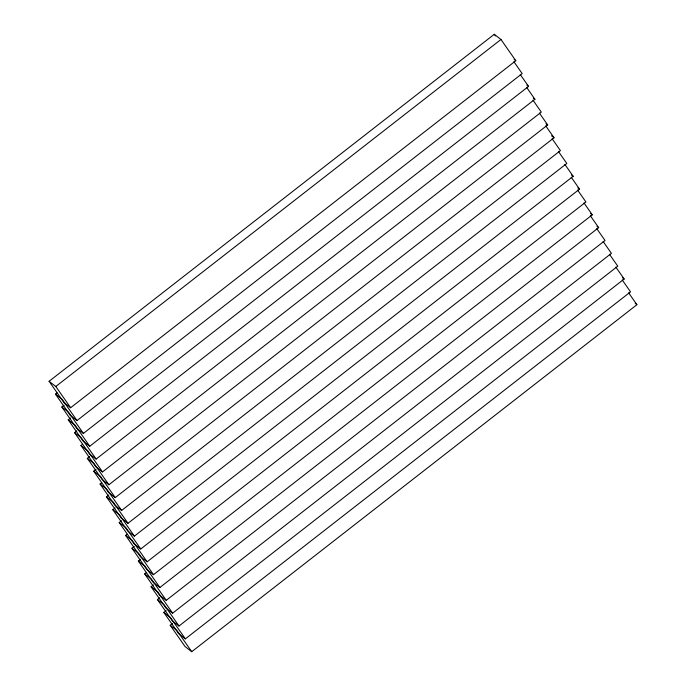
<?xml version="1.0" encoding="UTF-8"?>
<svg xmlns="http://www.w3.org/2000/svg" width="686" height="686" viewBox="0 0 686 686"><rect width="100%" height="100%" fill="white"/><g stroke="black" fill="none" stroke-linecap="round" stroke-linejoin="round"><path stroke-width="1.03" d="M49.092 381.296L494.263 34.3L500.969 39.479L515.803 60.728L70.632 407.733L63.927 402.553L49.092 381.296L55.798 386.484L70.632 407.733M55.798 386.484L500.969 39.479M513.865 61.671L522.175 73.573L77.004 420.569L70.298 415.39L55.463 394.141L57.007 392.932M520.245 74.508L528.554 86.41L83.383 433.415L76.678 428.227L61.834 406.978L64.158 405.177M526.616 87.354L534.926 99.256L89.755 446.252L83.049 441.072L68.214 419.823L70.529 418.014M532.988 100.19L541.297 112.092L96.126 459.088L89.42 453.909L74.585 432.66L76.901 430.851M539.368 113.036L547.677 124.929L102.506 471.934L95.8 466.754L80.957 445.506L82.509 444.296M545.739 125.872L554.048 137.775L108.877 484.77L102.171 479.591L87.336 458.342L89.652 456.533M552.11 138.718L560.419 150.611L115.248 497.616L108.542 492.437L93.708 471.188L96.023 469.378M558.49 151.555L566.799 163.457L121.628 510.453L114.922 505.273L100.079 484.024L101.631 482.815M564.861 164.391L573.17 176.293L127.999 523.298L121.293 518.11L106.459 496.861L108.774 495.06M571.232 177.237L579.541 189.139L134.37 536.135L127.665 530.955L112.83 509.707L115.145 507.897M577.612 190.073L585.921 201.976L140.75 548.98L134.044 543.792L119.201 522.543L121.525 520.734M583.983 202.919L592.292 214.812L147.121 561.817L140.416 556.638L125.581 535.389L127.124 534.18M590.354 215.756L598.664 227.658L153.493 574.654L146.787 569.474L131.952 548.225L134.267 546.416M596.734 228.601L605.043 240.494L159.872 587.499L153.167 582.32L138.323 561.071L140.647 559.262M603.105 241.438L611.415 253.34L166.244 600.336L159.538 595.156L144.703 573.908L146.247 572.699M609.477 254.283L617.786 266.177L172.615 613.181L165.909 607.993L151.074 586.744L153.39 584.944M615.857 267.12L624.166 279.022L178.995 626.018L172.289 620.839L157.446 599.59L159.769 597.78M622.228 279.957L630.537 291.859L185.366 638.863L178.66 633.675L163.825 612.427L166.141 610.626M628.599 292.802L636.908 304.704L191.737 651.7L185.031 646.521L170.197 625.272L172.512 623.463M514.123 59.433L515.803 60.728M526.874 85.115L528.554 86.41M533.245 97.961L534.926 99.256M545.996 123.634L547.677 124.929M551.535 135.828L554.048 137.775M571.489 174.999L573.17 176.293M577.869 187.844L579.541 189.139M590.612 213.518L592.292 214.812M596.992 226.363L598.664 227.658M622.485 277.727L624.166 279.022M635.236 303.401L636.908 304.704M55.463 394.141L62.169 399.321L77.004 420.569M61.834 406.978L68.54 412.166L83.383 433.415M68.214 419.823L74.92 425.003L89.755 446.252M74.585 432.66L81.291 437.84L96.126 459.088M80.957 445.506L87.662 450.685L102.506 471.934M87.336 458.342L94.042 463.522L108.877 484.77M93.708 471.188L100.413 476.367L115.248 497.616M100.079 484.024L106.784 489.204L121.628 510.453M106.459 496.861L113.164 502.049L127.999 523.298M112.83 509.707L119.536 514.886L134.37 536.135M119.201 522.543L125.907 527.723L140.75 548.98M125.581 535.389L132.287 540.568L147.121 561.817M131.952 548.225L138.658 553.405L153.493 574.654M138.323 561.071L145.029 566.25L159.872 587.499M144.703 573.908L151.409 579.087L166.244 600.336M151.074 586.744L157.78 591.932L172.615 613.181M157.446 599.59L164.151 604.769L178.995 626.018M163.825 612.427L170.531 617.614L185.366 638.863M170.197 625.272L176.902 630.451L191.737 651.7M494.263 34.3L495.446 35.998"/></g></svg>
